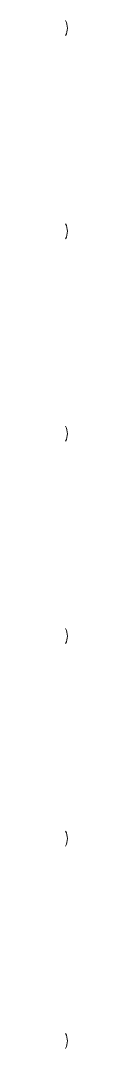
# Model space of a CAD drawing. Header units: millimetres. Extents: x 46989 to 543236, y 252623 to 526638.
# Drawn here: x 185117 to 185138, y 491520 to 503860 of the extents above; entities that cross this region are included whole.
import ezdxf

# ---------------------------------------------------------------- set-up
doc = ezdxf.new("R2010")
doc.units = ezdxf.units.MM

msp = doc.modelspace()

# ---------------------------------------------------------------- linework, layer by layer
at = {"color": 7, "lineweight": 13, "ltscale": 0.03937}
for centre, start, end in [((184940, 503770), 360, 26.9915), ((184940, 503770), 360, 26.9915), ((184940, 503770), 333.0085, 0), ((184940, 503770), 333.0085, 0), ((184940, 501330), 360, 26.9915), ((184940, 501330), 360, 26.9915), ((184940, 501330), 333.0085, 0), ((184940, 501330), 333.0085, 0), ((184940, 498900), 360, 26.9915), ((184940, 498900), 360, 26.9915), ((184940, 498900), 333.0085, 0), ((184940, 498900), 333.0085, 0), ((184940, 496470), 360, 26.9915), ((184940, 496470), 360, 26.9915), ((184940, 496470), 333.0085, 0), ((184940, 496470), 333.0085, 0), ((184940, 494040), 360, 26.9915), ((184940, 494040), 360, 26.9915), ((184940, 494040), 333.0085, 0), ((184940, 494040), 333.0085, 0), ((184940, 491610), 360, 26.9915), ((184940, 491610), 360, 26.9915), ((184940, 491610), 333.0085, 0), ((184940, 491610), 333.0085, 0)]:
    msp.add_arc(centre, 198, start, end, dxfattribs=at)

doc.saveas('drawing.dxf')
